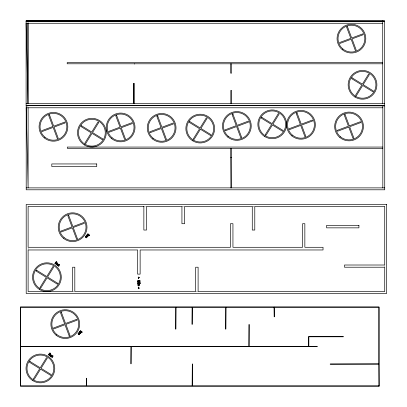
<?xml version="1.0" encoding="UTF-8"?>
<svg xmlns="http://www.w3.org/2000/svg" width="407" height="407" viewBox="0 0 407 407"><rect width="100%" height="100%" fill="white"/><g stroke="black" fill="none" stroke-linecap="round" stroke-linejoin="round"><path stroke-width="0.31" stroke-dasharray="2.04 1.53" d="M144.388 206.374L145.441 206.374M181.934 206.374L183.557 206.374M252.269 206.374L254.156 206.374M73.163 291.554L74.262 291.554M196.296 291.554L197.502 291.554M384.732 265.562L384.732 266.666M28.114 248.362L28.114 249.435M28.022 21.83L28.022 23.265"/><path stroke-width="0.61" d="M133.43 103.368L133.45 83.577L134.544 83.577L134.544 103.368M382.722 103.368L382.722 20.869M382.819 187.881L382.819 105.388M26.104 21.159L384.64 21.159L26.104 20.869L26.104 105.281L384.64 105.281L384.64 20.869L26.104 20.869L384.64 21.347M26.104 21.347L28.022 21.347M382.722 23.265L26.104 23.265L28.022 103.368L28.022 23.265M382.722 62.546L67.201 62.551L67.201 63.792L382.722 63.792M26.104 103.368L384.64 103.368M26.201 105.678L384.732 105.678L26.201 105.388L26.201 189.799L384.732 189.799L384.732 105.388L26.201 105.388L384.732 105.866M26.201 105.866L28.114 105.866M382.819 107.784L26.201 107.784L28.114 187.881L28.114 107.784M382.819 147.064L67.297 147.069L67.297 148.311L382.819 148.311M230.718 148.311L230.718 157.657L231.68 157.657M26.201 187.881L384.732 187.881M378.881 385.938L192.313 385.938L192.313 363.899L192.119 385.938L86.462 385.938L86.462 378.159L86.269 385.938L20.543 385.938L20.543 346.657L130.988 346.657L130.988 363.899L131.181 346.657L317.368 346.657L249.089 346.464L249.089 324.425L248.896 346.464L20.543 346.464L20.543 307.178L175.804 307.178L175.804 329.217L175.992 307.178L192.119 307.178L192.119 324.425L192.313 307.178L225.793 307.178L225.793 329.217L225.987 307.178L378.881 307.178L378.881 363.899L330.143 364.092L378.881 364.092L379.075 386.131L379.075 306.99L20.35 306.99L20.35 386.131L379.075 386.131M230.718 157.657L230.911 187.881M308.852 346.464L308.852 336.787L343.36 336.787L343.36 336.497L308.567 336.497L308.567 346.464M274.237 307.178L274.237 316.951L274.074 307.178M231.68 148.311L231.68 187.881M231.583 63.792L231.583 73.138L230.621 73.138L230.621 63.792M231.583 103.368L231.583 90.385L230.815 90.385L230.815 103.368M134.544 63.792L134.544 64.082M133.476 83.577L133.476 103.368M27.941 23.265L27.941 103.368M78.124 333.837L79.141 334.783L79.701 334.147L78.027 332.957L78.368 333.45L78.124 333.837M85.465 236.94L86.488 237.892L87.047 237.25L85.373 236.06L85.714 236.553L85.465 236.94M79.909 331.303L80.52 331.842L82.061 332.066L81.766 332.488L81.202 332.346C82.682 333.542 82.311 330.392 80.586 331.649L80.118 331.313L80.418 330.896L81.024 331.064L80.53 330.708L79.909 331.303M87.256 234.412L87.866 234.946L89.408 235.17L89.108 235.592L88.548 235.455C90.028 236.645 89.652 233.501 87.927 234.753L87.464 234.422L87.764 234L88.37 234.167L87.871 233.816L87.256 234.412M48.413 354.614C48.982 356.074 50.107 354.238 49.542 353.459L49.847 353.062L50.259 353.373L50.102 353.932C51.343 352.493 48.189 352.762 49.384 354.528L49.038 354.98L48.626 354.665L48.815 354.07L48.413 354.614M54.945 263.344C55.515 264.804 56.639 262.968 56.074 262.189L56.385 261.787L56.792 262.103L56.639 262.663C57.875 261.218 54.721 261.492 55.917 263.253L55.571 263.711L55.159 263.395L55.347 262.8L54.945 263.344M78.317 333.847L79.177 334.569L79.426 334.198L78.515 333.552L78.317 333.847M85.663 236.95L86.518 237.678L86.772 237.306L85.862 236.655L85.663 236.95M80.332 333.191C78.933 335.566 77.935 330.428 80.332 333.191M87.673 236.294C86.279 238.67 85.282 233.537 87.673 236.294M56.593 264.616L57.209 265.191C59.422 264.26 56.832 263.171 57.504 263.756L57.85 264.026L57.58 264.382L57.066 264.046L56.593 264.616M58.944 264.682L58.7 265.074L58.42 264.489L57.473 265.395L58.374 264.209L58.944 264.682M50.061 355.891C51.979 357.743 51.348 353.82 50.972 355.031L51.318 355.296L51.048 355.652L50.534 355.316L50.061 355.891M52.411 355.952L52.167 356.344L51.887 355.759L50.941 356.664L51.842 355.479L52.411 355.952M56.034 264.174L56.334 264.525L57.311 262.815L56.726 262.953L56.034 264.174M58.425 266L58.725 266.351L59.702 264.636L59.117 264.779L58.425 266M49.501 355.443L49.802 355.794L50.773 354.085L50.193 354.222L49.501 355.443M51.893 357.27L52.193 357.621L53.169 355.906L52.584 356.049L51.893 357.27M139.275 285.327L137.775 285.495L139.082 285.292L139.072 284.849L137.775 284.646L139.082 284.646L139.072 284.203L137.775 284L139.265 284L139.275 285.327M137.79 281.542L137.876 282.402L139.031 282.102C140.507 283.664 140.476 280.214 139.031 281.751L138.726 281.441L137.79 281.542M140.171 283.516L139.392 283.674L137.963 282.997L137.775 283.689L137.775 282.738L139.413 283.476L139.983 283.476L139.983 282.987L139.443 282.768L140.069 282.784L140.171 283.516M81.451 125.697L80.947 126.516L91.219 132.855L84.926 143.045L85.74 143.549L92.033 133.359L102.305 139.703L102.808 138.889L92.537 132.545L98.779 122.436L97.965 121.932L91.723 132.041L81.451 125.697M36.503 270.187L35.999 271.001L46.271 277.345L39.978 287.535L40.792 288.039L47.085 277.849L57.356 284.193L57.86 283.374L47.588 277.03L53.831 266.926L53.017 266.422L46.774 276.526L36.503 270.187M29.97 361.457L29.467 362.271L39.738 368.615L33.445 378.805L34.259 379.309L40.552 369.118L50.824 375.463L51.328 374.644L41.056 368.304L47.298 358.196L46.484 357.692L40.242 367.801L29.97 361.457M189.815 121.581L189.311 122.395L199.583 128.739L193.289 138.929L194.103 139.433L200.397 129.243L210.668 135.587L211.172 134.773L200.9 128.429L207.148 118.32L206.329 117.816L200.086 127.925L189.815 121.581M261.818 117.323L261.314 118.137L271.586 124.481L265.293 134.671L266.107 135.175L272.4 124.985L282.672 131.329L283.175 130.515L272.904 124.171L279.146 114.062L278.332 113.558L272.09 123.667L261.818 117.323M352.096 77.808L351.592 78.622L361.864 84.966L355.57 95.157L356.39 95.66L362.683 85.47L372.954 91.814L373.458 91L363.186 84.656L369.429 74.547L368.615 74.043L362.367 84.152L352.096 77.808M138.935 281.929L137.963 282.199L137.963 281.654L138.935 281.929M139.296 281.659L139.296 282.193L139.983 282.193L139.983 281.659L139.296 281.659M86.839 234.971L86.671 235.205L87.892 235.755L87.887 236.07L88.533 235.963L86.839 234.971M86.549 235.689L86.289 236.055L87.21 236.711L87.469 236.345L86.549 235.689M79.497 331.868L79.329 332.102L79.624 331.995L80.54 332.967L81.186 332.86L79.497 331.868M79.202 332.585L78.943 332.951L79.864 333.608L80.128 333.241L79.202 332.585M138.777 277.208L138.146 277.772L138.721 276.994L139.413 277.772L138.777 277.208M139.199 287.988L138.777 288.553L138.146 287.988L138.721 288.767L139.199 287.988M57.122 264.235L56.797 264.657L57.163 264.926L57.484 264.509L57.122 264.235M50.59 355.504L50.265 355.927L50.631 356.196L50.951 355.779L50.59 355.504M49.496 114.886L48.601 115.222L52.829 126.531L41.611 130.723L41.946 131.619L53.164 127.427L57.392 138.736L58.287 138.4L54.06 127.091L65.191 122.929L64.855 122.034L53.724 126.195L49.496 114.886M347.481 26.704L346.581 27.04L350.809 38.35L339.591 42.542L339.926 43.437L351.144 39.245L355.372 50.554L356.273 50.219L352.045 38.909L363.171 34.748L362.835 33.852L351.709 38.014L347.481 26.704M116.687 115.512L115.791 115.847L120.019 127.157L108.801 131.349L109.137 132.25L120.355 128.052L124.583 139.362L125.478 139.026L121.25 127.717L132.382 123.555L132.046 122.66L120.915 126.821L116.687 115.512M157.697 115.934L156.797 116.27L161.024 127.579L149.807 131.776L150.142 132.672L161.36 128.48L165.588 139.784L166.488 139.448L162.261 128.144L173.387 123.982L173.051 123.082L161.925 127.243L157.697 115.934M232.911 114.021L232.015 114.357L236.243 125.666L225.025 129.864L225.361 130.759L236.579 126.567L240.807 137.871L241.702 137.535L237.474 126.231L248.601 122.069L248.265 121.169L237.139 125.331L232.911 114.021M297.029 112.876L296.133 113.212L300.361 124.522L289.143 128.714L289.479 129.614L300.697 125.417L304.924 136.727L305.82 136.391L301.592 125.081L312.724 120.92L312.388 120.024L301.256 124.186L297.029 112.876M68.666 215.288L67.771 215.618L71.998 226.928L60.78 231.125L61.116 232.021L72.334 227.828L76.562 239.133L77.457 238.797L73.229 227.493L84.361 223.331L84.025 222.431L72.894 226.592L68.666 215.288M345.095 114.54L344.195 114.876L348.423 126.18L337.205 130.377L337.54 131.273L348.758 127.081L352.986 138.39L353.887 138.054L349.659 126.745L360.785 122.583L360.449 121.688L349.323 125.844L345.095 114.54M61.32 312.179L60.424 312.515L64.652 323.824L53.434 328.017L53.77 328.917L64.988 324.72L69.215 336.029L70.111 335.694L65.883 324.384L77.015 320.223L76.679 319.327L65.547 323.489L61.32 312.179M96.739 163.945L51.801 163.945L51.801 166.529L96.739 166.529L96.739 163.945M386.65 204.462L26.201 204.462L26.201 293.467L386.65 293.467L386.65 204.462M143.859 206.374L28.114 206.374L28.114 247.288L230.454 247.288L230.454 223.718L232.946 223.718L232.946 247.288L302.584 247.288L302.584 223.718L304.853 223.718L304.853 247.288L323.031 247.288L323.031 249.969L140.135 249.969L140.135 274.115L137.591 274.115L137.591 249.969L28.114 249.969L28.114 291.554L72.614 291.554L72.614 267.216L74.812 267.216L74.812 291.554L195.691 291.554L195.691 267.216L198.107 267.216L198.107 291.554L384.732 291.554L384.732 267.216L344.49 267.216L344.49 265.013L384.732 265.013L384.732 206.374L254.787 206.374L254.787 230.041L252.269 230.041L252.269 206.374L184.641 206.374L184.641 223.718L181.934 223.718L181.934 206.374L146.5 206.374L146.5 230.041L143.859 230.041L143.859 206.374M358.918 225.361L326.628 225.361L326.628 227.854L358.918 227.854L358.918 225.361M138.782 278.093L138.594 278.724L138.782 278.093M139.438 280.316L137.775 280.53L140.171 280.53L139.438 280.316M138.044 280.881L137.775 281.115L138.044 280.881M138.782 287.032L138.594 287.663L138.782 287.032M56.125 335.195A14.372 14.372 0 0 0 79.441 326.475A14.372 14.372 0 0 0 60.236 310.643A14.372 14.372 0 0 0 56.125 335.195M56.736 334.457A13.416 13.416 0 0 0 78.5 326.317A13.416 13.416 0 0 0 60.572 311.538A13.416 13.416 0 0 0 56.736 334.457M33.349 379.868A13.416 13.416 0 0 0 53.805 368.854A13.416 13.416 0 0 0 34.04 356.649A13.416 13.416 0 0 0 33.349 379.868M32.845 380.687A14.372 14.372 0 0 0 54.762 368.884A14.372 14.372 0 0 0 33.583 355.804A14.372 14.372 0 0 0 32.845 380.687M342.287 49.72A14.372 14.372 0 0 0 365.603 41A14.372 14.372 0 0 0 346.393 25.168A14.372 14.372 0 0 0 342.287 49.72M342.892 48.977A13.416 13.416 0 0 0 364.657 40.842A13.416 13.416 0 0 0 346.728 26.063A13.416 13.416 0 0 0 342.892 48.977M355.479 96.225A13.416 13.416 0 0 0 375.931 85.211A13.416 13.416 0 0 0 356.166 73.001A13.416 13.416 0 0 0 355.479 96.225M354.975 97.039A14.372 14.372 0 0 0 376.892 85.236A14.372 14.372 0 0 0 355.713 72.156A14.372 14.372 0 0 0 354.975 97.039M84.325 144.928A14.372 14.372 0 0 0 106.242 133.13A14.372 14.372 0 0 0 85.063 120.05A14.372 14.372 0 0 0 84.325 144.928M339.901 137.551A14.372 14.372 0 0 0 363.217 128.836A14.372 14.372 0 0 0 344.007 113.004A14.372 14.372 0 0 0 339.901 137.551M291.834 135.892A14.372 14.372 0 0 0 315.15 127.172A14.372 14.372 0 0 0 295.945 111.34A14.372 14.372 0 0 0 291.834 135.892M227.717 137.037A14.372 14.372 0 0 0 251.033 128.322A14.372 14.372 0 0 0 231.827 112.485A14.372 14.372 0 0 0 227.717 137.037M152.503 138.95A14.372 14.372 0 0 0 175.819 130.235A14.372 14.372 0 0 0 156.609 114.398A14.372 14.372 0 0 0 152.503 138.95M111.493 138.528A14.372 14.372 0 0 0 134.809 129.808A14.372 14.372 0 0 0 115.603 113.975A14.372 14.372 0 0 0 111.493 138.528M44.302 137.902A14.372 14.372 0 0 0 67.618 129.182A14.372 14.372 0 0 0 48.413 113.35A14.372 14.372 0 0 0 44.302 137.902M192.689 140.812A14.372 14.372 0 0 0 214.611 129.009A14.372 14.372 0 0 0 193.432 115.929A14.372 14.372 0 0 0 192.689 140.812M264.692 136.554A14.372 14.372 0 0 0 286.609 124.751A14.372 14.372 0 0 0 265.43 111.671A14.372 14.372 0 0 0 264.692 136.554M340.506 136.813A13.416 13.416 0 0 0 362.271 128.678A13.416 13.416 0 0 0 344.342 113.899A13.416 13.416 0 0 0 340.506 136.813M292.445 135.149A13.416 13.416 0 0 0 314.209 127.015A13.416 13.416 0 0 0 296.281 112.235A13.416 13.416 0 0 0 292.445 135.149M228.327 136.299A13.416 13.416 0 0 0 250.086 128.159A13.416 13.416 0 0 0 232.158 113.385A13.416 13.416 0 0 0 228.327 136.299M153.108 138.212A13.416 13.416 0 0 0 174.873 130.077A13.416 13.416 0 0 0 156.944 115.298A13.416 13.416 0 0 0 153.108 138.212M112.103 137.79A13.416 13.416 0 0 0 133.862 129.65A13.416 13.416 0 0 0 115.939 114.871A13.416 13.416 0 0 0 112.103 137.79M44.912 137.159A13.416 13.416 0 0 0 66.672 129.024A13.416 13.416 0 0 0 48.748 114.245A13.416 13.416 0 0 0 44.912 137.159M193.193 139.998A13.416 13.416 0 0 0 213.65 128.983A13.416 13.416 0 0 0 193.885 116.773A13.416 13.416 0 0 0 193.193 139.998M265.196 135.74A13.416 13.416 0 0 0 285.653 124.725A13.416 13.416 0 0 0 265.883 112.515A13.416 13.416 0 0 0 265.196 135.74M84.829 144.114A13.416 13.416 0 0 0 105.286 133.099A13.416 13.416 0 0 0 85.516 120.889A13.416 13.416 0 0 0 84.829 144.114M39.377 289.418A14.372 14.372 0 0 0 61.294 277.615A14.372 14.372 0 0 0 40.115 264.535A14.372 14.372 0 0 0 39.377 289.418M63.472 238.299A14.372 14.372 0 0 0 86.788 229.584A14.372 14.372 0 0 0 67.582 213.746A14.372 14.372 0 0 0 63.472 238.299M64.082 237.561A13.416 13.416 0 0 0 85.846 229.426A13.416 13.416 0 0 0 67.918 214.647A13.416 13.416 0 0 0 64.082 237.561M39.881 288.599A13.416 13.416 0 0 0 60.338 277.584A13.416 13.416 0 0 0 40.573 265.379A13.416 13.416 0 0 0 39.881 288.599"/></g></svg>
